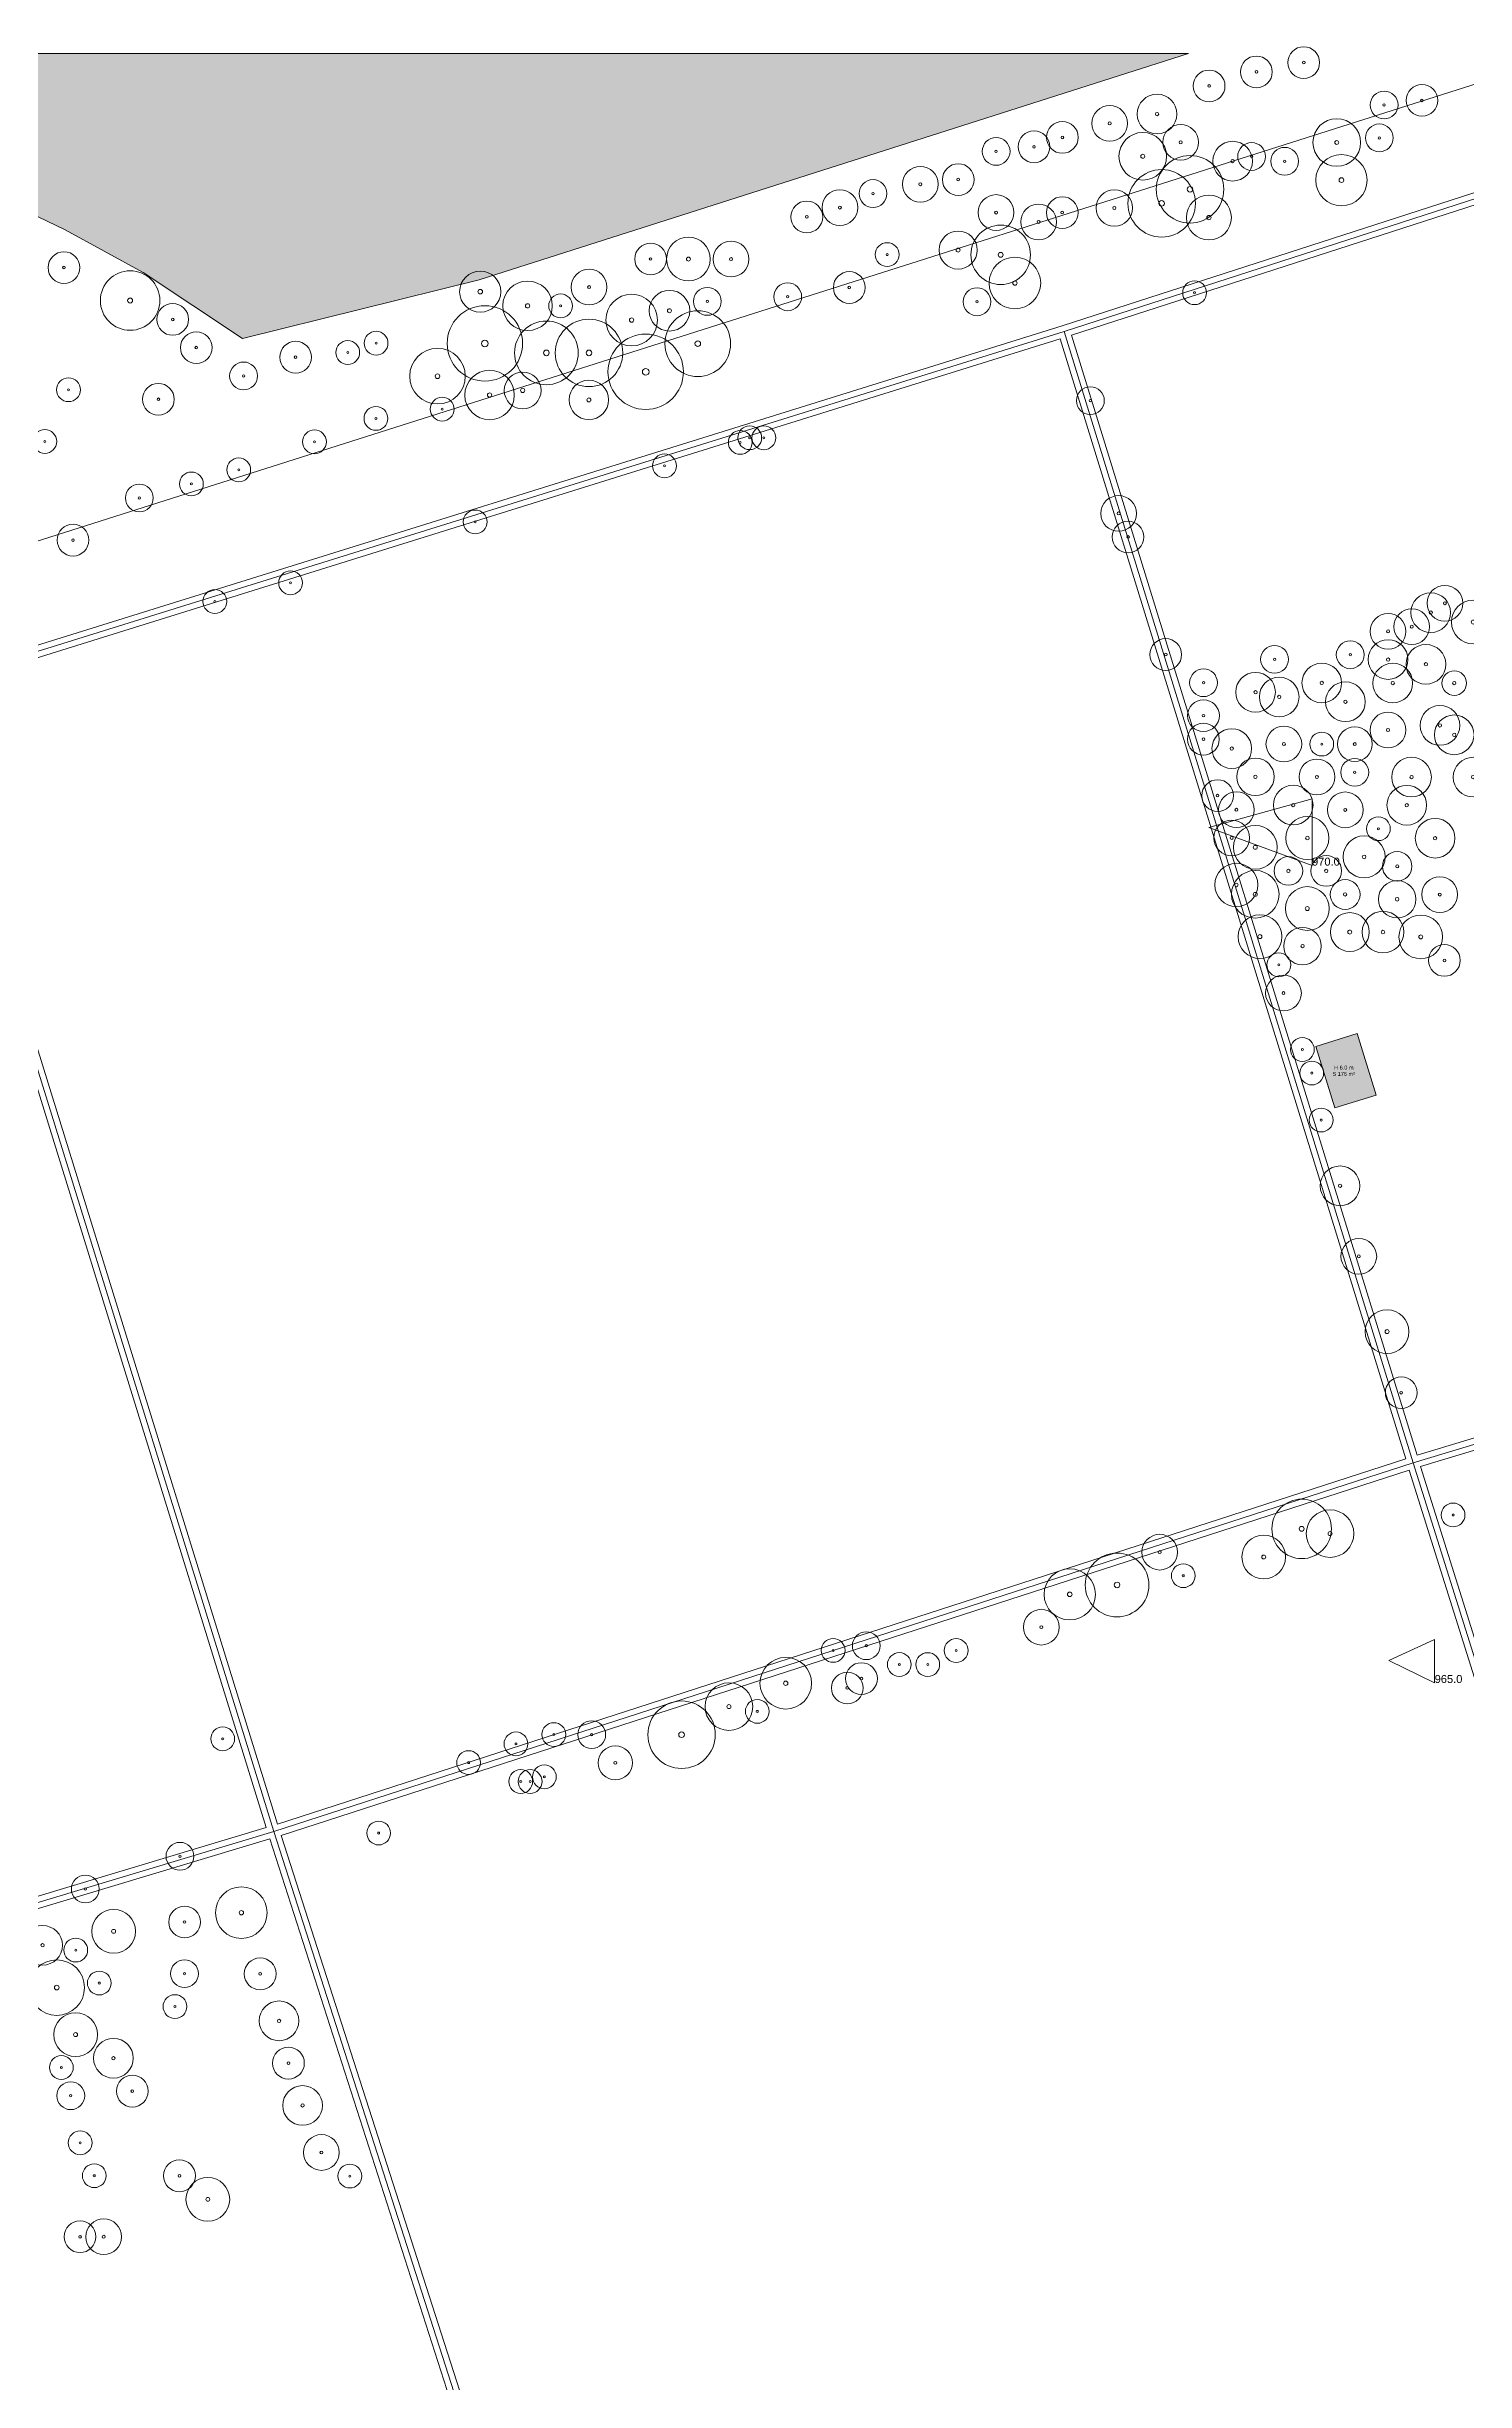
# Model space of a CAD drawing. Header units: metres. Extents: x 0 to 1612, y 0 to 1403.
# Drawn here: x 994 to 1351, y 815 to 1403 of the extents above; entities that cross this region are included whole.
import ezdxf

# ---------------------------------------------------------------- set-up
doc = ezdxf.new("R2010")
doc.units = ezdxf.units.M
doc.header["$MEASUREMENT"] = 0
for name, color, linetype, lineweight, true_color in [('TPX_BUILDING_AREAS_TEXT', 7, 'CONTINUOUS', 0, 0x000000), ('TPX_BUILDING_HEIGHTS_TEXT', 7, 'CONTINUOUS', 0, 0x000000), ('TPX_BUILDINGS', 7, 'CONTINUOUS', 0, 0x000000), ('TPX_BUILDINGS_HATCH', 7, 'CONTINUOUS', 0, 0xf0f0f0), ('TPX_CONTOUR_LINES_5M', 7, 'CONTINUOUS', 0, 0x969696), ('TPX_CONTOUR_LINES_5M_TEXT', 7, 'CONTINUOUS', 0, 0x000000), ('TPX_RAILWAYS_AXES', 7, 'CONTINUOUS', 0, 0x464646), ('TPX_ROADS_AXES', 7, 'CONTINUOUS', 0, 0x323232), ('TPX_ROADS_CONTOURS', 7, 'CONTINUOUS', 0, 0x646464), ('TPX_VEGETATION_GREEN_SPACES', 7, 'CONTINUOUS', 0, 0x58ba48), ('TPX_VEGETATION_GREEN_SPACES_HATCH', 7, 'CONTINUOUS', 0, 0x58ba48), ('TPX_VEGETATION_TREES_INDIVIDUAL', 7, 'CONTINUOUS', 0, 0x136734)]:
    doc.layers.add(name, color=color, linetype=linetype, lineweight=lineweight, true_color=true_color)
doc.styles.add('TPX_TEXTE', font='arial.ttf')

# ---------------------------------------------------------------- blocks, each defined once
blk = doc.blocks.new('TREETR005_CR047')
at = {"layer": 'TPX_VEGETATION_TREES_INDIVIDUAL'}
for radius in [4.71, 0.458]:
    blk.add_circle((0, 0, 0.04), radius, dxfattribs=at)
blk = doc.blocks.new('TREETR005_CR048')
at = {"layer": 'TPX_VEGETATION_TREES_INDIVIDUAL'}
for radius in [4.8, 0.5]:
    blk.add_circle((0, 0, 0.04), radius, dxfattribs=at)
blk = doc.blocks.new('TREETR005_CR065')
at = {"layer": 'TPX_VEGETATION_TREES_INDIVIDUAL'}
for radius in [6.5, 0.542]:
    blk.add_circle((0, 0, 0.04), radius, dxfattribs=at)
blk = doc.blocks.new('TREETR004_CR031')
at = {"layer": 'TPX_VEGETATION_TREES_INDIVIDUAL'}
for radius in [3.09, 0.417]:
    blk.add_circle((0, 0, 0.04), radius, dxfattribs=at)
blk = doc.blocks.new('TREETR007_CR083')
at = {"layer": 'TPX_VEGETATION_TREES_INDIVIDUAL'}
for radius in [8.28, 0.708]:
    blk.add_circle((0, 0, 0.04), radius, dxfattribs=at)
blk = doc.blocks.new('TREETR005_CR055')
at = {"layer": 'TPX_VEGETATION_TREES_INDIVIDUAL'}
for radius in [5.51, 0.5]:
    blk.add_circle((0, 0, 0.04), radius, dxfattribs=at)
blk = doc.blocks.new('TREETR005_CR054')
at = {"layer": 'TPX_VEGETATION_TREES_INDIVIDUAL'}
for radius in [5.44, 0.458]:
    blk.add_circle((0, 0, 0.04), radius, dxfattribs=at)
blk = doc.blocks.new('TREETR006_CR070')
at = {"layer": 'TPX_VEGETATION_TREES_INDIVIDUAL'}
for radius in [7, 0.583]:
    blk.add_circle((0, 0, 0.04), radius, dxfattribs=at)
blk = doc.blocks.new('TREETR008_CR095')
at = {"layer": 'TPX_VEGETATION_TREES_INDIVIDUAL'}
for radius in [9.5, 0.833]:
    blk.add_circle((0, 0, 0.04), radius, dxfattribs=at)
blk = doc.blocks.new('TREETR007_CR080')
at = {"layer": 'TPX_VEGETATION_TREES_INDIVIDUAL'}
for radius in [8.03, 0.708]:
    blk.add_circle((0, 0, 0.04), radius, dxfattribs=at)
blk = doc.blocks.new('TREETR004_CR050')
at = {"layer": 'TPX_VEGETATION_TREES_INDIVIDUAL'}
for radius in [5, 0.417]:
    blk.add_circle((0, 0, 0.04), radius, dxfattribs=at)
blk = doc.blocks.new('TREETR006_CR075')
at = {"layer": 'TPX_VEGETATION_TREES_INDIVIDUAL'}
for radius in [7.5, 0.625]:
    blk.add_circle((0, 0, 0.04), radius, dxfattribs=at)
blk = doc.blocks.new('TREETR003_CR035')
at = {"layer": 'TPX_VEGETATION_TREES_INDIVIDUAL'}
for radius in [3.5, 0.292]:
    blk.add_circle((0, 0, 0.04), radius, dxfattribs=at)
blk = doc.blocks.new('TREETR005_CR060')
at = {"layer": 'TPX_VEGETATION_TREES_INDIVIDUAL'}
for radius in [6, 0.5]:
    blk.add_circle((0, 0, 0.04), radius, dxfattribs=at)
blk = doc.blocks.new('TREETR005_CR051')
at = {"layer": 'TPX_VEGETATION_TREES_INDIVIDUAL'}
for radius in [5.12, 0.5]:
    blk.add_circle((0, 0, 0.04), radius, dxfattribs=at)
blk = doc.blocks.new('TREETR005_CR057')
at = {"layer": 'TPX_VEGETATION_TREES_INDIVIDUAL'}
for radius in [5.65, 0.542]:
    blk.add_circle((0, 0, 0.04), radius, dxfattribs=at)
blk = doc.blocks.new('TREETR004_CR039')
at = {"layer": 'TPX_VEGETATION_TREES_INDIVIDUAL'}
for radius in [3.87, 0.417]:
    blk.add_circle((0, 0, 0.04), radius, dxfattribs=at)
blk = doc.blocks.new('TREETR003_CR040')
at = {"layer": 'TPX_VEGETATION_TREES_INDIVIDUAL'}
for radius in [4, 0.333]:
    blk.add_circle((0, 0, 0.04), radius, dxfattribs=at)
blk = doc.blocks.new('TREETR005_CR052')
at = {"layer": 'TPX_VEGETATION_TREES_INDIVIDUAL'}
for radius in [5.24, 0.458]:
    blk.add_circle((0, 0, 0.04), radius, dxfattribs=at)
blk = doc.blocks.new('TREETR004_CR036')
at = {"layer": 'TPX_VEGETATION_TREES_INDIVIDUAL'}
for radius in [3.61, 0.417]:
    blk.add_circle((0, 0, 0.04), radius, dxfattribs=at)
blk = doc.blocks.new('TREETR005_CR062')
at = {"layer": 'TPX_VEGETATION_TREES_INDIVIDUAL'}
for radius in [6.24, 0.542]:
    blk.add_circle((0, 0, 0.04), radius, dxfattribs=at)
blk = doc.blocks.new('TREETR007_CR085')
at = {"layer": 'TPX_VEGETATION_TREES_INDIVIDUAL'}
for radius in [8.5, 0.708]:
    blk.add_circle((0, 0, 0.04), radius, dxfattribs=at)
blk = doc.blocks.new('TREETR005_CR049')
at = {"layer": 'TPX_VEGETATION_TREES_INDIVIDUAL'}
for radius in [4.89, 0.5]:
    blk.add_circle((0, 0, 0.04), radius, dxfattribs=at)
blk = doc.blocks.new('TREETR004_CR043')
at = {"layer": 'TPX_VEGETATION_TREES_INDIVIDUAL'}
for radius in [4.3, 0.375]:
    blk.add_circle((0, 0, 0.04), radius, dxfattribs=at)
blk = doc.blocks.new('TREETR004_CR038')
at = {"layer": 'TPX_VEGETATION_TREES_INDIVIDUAL'}
for radius in [3.75, 0.417]:
    blk.add_circle((0, 0, 0.04), radius, dxfattribs=at)
blk = doc.blocks.new('TREETR006_CR065')
at = {"layer": 'TPX_VEGETATION_TREES_INDIVIDUAL'}
for radius in [6.46, 0.583]:
    blk.add_circle((0, 0, 0.04), radius, dxfattribs=at)
blk = doc.blocks.new('TREETR005_CR053')
at = {"layer": 'TPX_VEGETATION_TREES_INDIVIDUAL'}
for radius in [5.29, 0.458]:
    blk.add_circle((0, 0, 0.04), radius, dxfattribs=at)
blk = doc.blocks.new('TREETR003_CR030')
at = {"layer": 'TPX_VEGETATION_TREES_INDIVIDUAL'}
for radius in [3, 0.25]:
    blk.add_circle((0, 0, 0.04), radius, dxfattribs=at)
blk = doc.blocks.new('TREETR004_CR046')
at = {"layer": 'TPX_VEGETATION_TREES_INDIVIDUAL'}
for radius in [4.59, 0.417]:
    blk.add_circle((0, 0, 0.04), radius, dxfattribs=at)
blk = doc.blocks.new('TREETR005_CR046')
at = {"layer": 'TPX_VEGETATION_TREES_INDIVIDUAL'}
for radius in [4.64, 0.542]:
    blk.add_circle((0, 0, 0.04), radius, dxfattribs=at)
blk = doc.blocks.new('TREETR004_CR037')
at = {"layer": 'TPX_VEGETATION_TREES_INDIVIDUAL'}
for radius in [3.71, 0.375]:
    blk.add_circle((0, 0, 0.04), radius, dxfattribs=at)
blk = doc.blocks.new('TREETR004_CR044')
at = {"layer": 'TPX_VEGETATION_TREES_INDIVIDUAL'}
for radius in [4.37, 0.375]:
    blk.add_circle((0, 0, 0.04), radius, dxfattribs=at)
blk = doc.blocks.new('TREETR004_CR047')
at = {"layer": 'TPX_VEGETATION_TREES_INDIVIDUAL'}
for radius in [4.72, 0.417]:
    blk.add_circle((0, 0, 0.04), radius, dxfattribs=at)
blk = doc.blocks.new('TREETR006_CR052')
at = {"layer": 'TPX_VEGETATION_TREES_INDIVIDUAL'}
for radius in [5.19, 0.583]:
    blk.add_circle((0, 0, 0.04), radius, dxfattribs=at)
blk = doc.blocks.new('TREETR004_CR045')
at = {"layer": 'TPX_VEGETATION_TREES_INDIVIDUAL'}
for radius in [4.5, 0.375]:
    blk.add_circle((0, 0, 0.04), radius, dxfattribs=at)
blk = doc.blocks.new('TREETR005_CR050')
at = {"layer": 'TPX_VEGETATION_TREES_INDIVIDUAL'}
for radius in [4.97, 0.5]:
    blk.add_circle((0, 0, 0.04), radius, dxfattribs=at)

msp = doc.modelspace()

# ---------------------------------------------------------------- hatches: boundary and pattern name
at = {"layer": 'TPX_BUILDINGS_HATCH'}
msp.add_hatch(color=256, dxfattribs=at).paths.add_polyline_path([(1324.06, 1154.1), (1313.66, 1150.88), (1318.44, 1135.4), (1328.83, 1138.6), (1324.06, 1154.1)])
at = {"layer": 'TPX_VEGETATION_GREEN_SPACES_HATCH'}
msp.add_hatch(color=256, dxfattribs=at).paths.add_polyline_path([(803.07, 1401), (803.07, 1233.83), (892.63, 1259.05), (860.94, 1390.81), (894.61, 1388.7), (932.44, 1383.61), (971.46, 1369.63), (998.56, 1356.57), (1018.21, 1345.89), (1043.22, 1329.27), (1102.84, 1343.99), (1281.58, 1401), (803.07, 1401)])

# ---------------------------------------------------------------- linework, layer by layer
at = {"layer": 'TPX_BUILDINGS', "elevation": 0.04}
msp.add_lwpolyline([(1324.06, 1154.1), (1313.66, 1150.88), (1318.44, 1135.4), (1328.83, 1138.6)], close=True, dxfattribs=at)
at = {"layer": 'TPX_CONTOUR_LINES_5M', "elevation": 0.05}
for points in [[(1312.7, 1213.29), (1286.66, 1206.07), (1312.7, 1196.43), (1312.7, 1213.29)], [(1343.59, 1001.43), (1332.08, 996.14), (1343.59, 990.51), (1343.59, 1001.43)]]:
    msp.add_lwpolyline(points, dxfattribs=at)
at = {"layer": 'TPX_RAILWAYS_AXES', "elevation": 0.03}
msp.add_lwpolyline([(803.07, 1218.32), (1378.05, 1401)], dxfattribs=at)
at = {"layer": 'TPX_ROADS_AXES', "elevation": 0.03}
for points in [[(1466.98, 1401), (1250.23, 1331.02)], [(1250.23, 1331.02), (961.8, 1241.16)], [(1523.44, 448.79), (1432.96, 744.66), (1338.18, 1046.01), (1250.23, 1331.02)], [(1241.72, 359.88), (1146.48, 656.38), (1051.1, 953.09), (961.8, 1241.16)], [(803.07, 878.47), (1051.1, 953.09), (1338.18, 1046.01), (1606.13, 1126.89)]]:
    msp.add_lwpolyline(points, dxfattribs=at)
at = {"layer": 'TPX_ROADS_CONTOURS', "elevation": 0.03}
for points in [[(1433.93, 746.56), (1340.06, 1045.01), (1606.13, 1125.32), (1606.13, 1128.28), (1605.69, 1128.32), (1339.17, 1047.88), (1252.1, 1330.05), (1467.44, 1399.57), (1468.32, 1400.32), (1468.37, 1401), (1462.1, 1401), (1249.78, 1332.45), (961.35, 1242.59)], [(960.81, 1239.28), (1049.22, 954.09), (803.07, 880.03)], [(803.5, 877.03), (1050.12, 951.23), (1144.59, 657.36), (862.59, 568.79)]]:
    msp.add_lwpolyline(points, dxfattribs=at)
for points in [[(963.68, 1240.17), (1249.24, 1329.14), (1336.31, 1046.98), (1052.08, 954.98)], [(1052.98, 952.12), (1337.2, 1044.12), (1431.07, 745.65), (1147.46, 658.25)]]:
    msp.add_lwpolyline(points, close=True, dxfattribs=at)
at = {"layer": 'TPX_VEGETATION_GREEN_SPACES', "elevation": 0}
msp.add_lwpolyline([(803.07, 1401), (803.07, 1233.83), (892.63, 1259.05), (860.94, 1390.81), (894.61, 1388.7), (932.44, 1383.61), (971.46, 1369.63), (998.56, 1356.57), (1018.21, 1345.89), (1043.22, 1329.27), (1102.84, 1343.99), (1281.58, 1401)], close=True, dxfattribs=at)

# ---------------------------------------------------------------- block references
at = {"layer": 'TPX_VEGETATION_TREES_INDIVIDUAL'}
for name, p in [('TREETR003_CR040', (1298.69, 1396.4, 0.04)), ('TREETR003_CR040', (1310.62, 1398.75, 0.04)), ('TREETR003_CR040', (1286.77, 1392.86, 0.04)), ('TREETR004_CR050', (1273.65, 1385.78, 0.04)), ('TREETR003_CR035', (1330.87, 1388.06, 0.04)), ('TREETR003_CR040', (1340.4, 1389.23, 0.04)), ('TREETR003_CR040', (1249.8, 1379.89, 0.04)), ('TREETR004_CR045', (1261.72, 1383.43, 0.04)), ('TREETR004_CR045', (1279.6, 1378.66, 0.04)), ('TREETR005_CR060', (1318.93, 1378.61, 0.04)), ('TREETR003_CR035', (1329.66, 1379.78, 0.04)), ('TREETR003_CR035', (1233.11, 1376.36, 0.04)), ('TREETR003_CR040', (1242.65, 1377.53, 0.04)), ('TREETR005_CR060', (1270.06, 1375.13, 0.04)), ('TREETR004_CR050', (1292.7, 1373.91, 0.04)), ('TREETR003_CR035', (1297.47, 1375.09, 0.04)), ('TREETR003_CR035', (1305.81, 1373.89, 0.04)), ('TREETR004_CR045', (1214.02, 1368.1, 0.04)), ('TREETR003_CR040', (1223.56, 1369.27, 0.04)), ('TREETR007_CR085', (1274.81, 1363.28, 0.04)), ('TREETR007_CR085', (1281.96, 1366.82, 0.04)), ('TREETR006_CR065', (1320.11, 1369.13, 0.04)), ('TREETR004_CR045', (1193.75, 1362.21, 0.04)), ('TREETR003_CR035', (1202.1, 1365.75, 0.04)), ('TREETR004_CR045', (1233.09, 1360.97, 0.04)), ('TREETR003_CR040', (1249.77, 1360.95, 0.04)), ('TREETR004_CR046', (1262.89, 1362.11, 0.04)), ('TREETR005_CR057', (1286.72, 1359.71, 0.04)), ('TREETR003_CR040', (1185.41, 1359.86, 0.04)), ('TREETR004_CR045', (1243.81, 1358.59, 0.04)), ('TREETR003_CR040', (1146.06, 1349.26, 0.04)), ('TREETR005_CR055', (1155.59, 1349.24, 0.04)), ('TREETR004_CR045', (1166.32, 1349.23, 0.04)), ('TREETR003_CR030', (1205.66, 1350.36, 0.04)), ('TREETR005_CR048', (1223.54, 1351.51, 0.04)), ('TREETR006_CR075', (1234.26, 1350.31, 0.04)), ('TREETR003_CR040', (998.25, 1347.1, 0.04)), ('TREETR005_CR065', (1237.83, 1343.2, 0.04)), ('TREETR006_CR075', (1014.92, 1338.79, 0.04)), ('TREETR006_CR052', (1103.13, 1341.03, 0.04)), ('TREETR005_CR062', (1115.05, 1337.46, 0.04)), ('TREETR004_CR045', (1130.55, 1342.18, 0.04)), ('TREETR005_CR051', (1150.8, 1336.23, 0.04)), ('TREETR003_CR035', (1160.34, 1338.58, 0.04)), ('TREETR003_CR035', (1180.61, 1339.74, 0.04)), ('TREETR003_CR040', (1196.11, 1342.08, 0.04)), ('TREETR003_CR035', (1228.29, 1338.48, 0.04)), ('TREETR003_CR030', (1283.12, 1340.77, 0.04)), ('TREETR003_CR040', (1025.65, 1334.04, 0.04)), ('TREETR008_CR095', (1104.31, 1328, 0.04)), ('TREETR003_CR030', (1123.39, 1337.45, 0.04)), ('TREETR005_CR065', (1141.27, 1333.87, 0.04)), ('TREETR007_CR083', (1157.94, 1327.93, 0.04)), ('TREETR003_CR040', (1031.59, 1326.93, 0.04)), ('TREETR003_CR030', (1076.89, 1328.04, 0.04)), ('TREETR007_CR080', (1119.8, 1325.61, 0.04)), ('TREETR007_CR085', (1130.53, 1325.6, 0.04)), ('TREETR008_CR095', (1144.82, 1320.84, 0.04)), ('TREETR003_CR040', (1056.62, 1324.52, 0.04)), ('TREETR003_CR030', (1069.74, 1325.69, 0.04)), ('TREETR006_CR070', (1092.37, 1319.73, 0.04)), ('TREETR003_CR030', (999.4, 1316.32, 0.04)), ('TREETR003_CR040', (1022.04, 1313.92, 0.04)), ('TREETR003_CR035', (1043.5, 1319.8, 0.04)), ('TREETR005_CR062', (1105.48, 1314.98, 0.04)), ('TREETR005_CR046', (1113.82, 1316.15, 0.04)), ('TREETR005_CR050', (1130.51, 1313.76, 0.04)), ('TREETR003_CR030', (1076.86, 1309.1, 0.04)), ('TREETR003_CR030', (1093.55, 1311.44, 0.04)), ('TREETR003_CR035', (1256.86, 1313.58, 0.04)), ('TREETR003_CR030', (993.42, 1303.3, 0.04)), ('TREETR003_CR030', (1061.36, 1303.2, 0.04)), ('TREETR003_CR030', (1168.64, 1303.05, 0.04)), ('TREETR003_CR030', (1171.02, 1304.23, 0.04)), ('TREETR003_CR030', (1174.6, 1304.22, 0.04)), ('TREETR003_CR030', (1149.56, 1297.16, 0.04)), ('TREETR003_CR030', (1030.35, 1292.59, 0.04)), ('TREETR003_CR030', (1042.28, 1296.13, 0.04)), ('TREETR003_CR035', (1017.24, 1289.06, 0.04)), ('TREETR004_CR045', (1263.97, 1285.15, 0.04)), ('TREETR003_CR040', (1000.53, 1278.43, 0.04)), ('TREETR003_CR030', (1101.86, 1283.02, 0.04)), ('TREETR003_CR040', (1266.34, 1279.23, 0.04)), ('TREETR003_CR030', (1055.35, 1267.69, 0.04)), ('TREETR003_CR030', (1036.27, 1262.98, 0.04)), ('TREETR004_CR050', (1342.6, 1260.17, 0.04)), ('TREETR004_CR045', (1346.18, 1262.54, 0.04)), ('TREETR004_CR045', (1331.87, 1255.45, 0.04)), ('TREETR004_CR045', (1337.83, 1256.63, 0.04)), ('TREETR005_CR055', (1353.32, 1257.79, 0.04)), ('TREETR003_CR040', (1275.84, 1249.61, 0.04)), ('TREETR003_CR035', (1322.32, 1249.55, 0.04)), ('TREETR004_CR050', (1331.86, 1248.35, 0.04)), ('TREETR003_CR035', (1303.25, 1248.39, 0.04)), ('TREETR004_CR050', (1315.16, 1242.45, 0.04)), ('TREETR004_CR050', (1333.04, 1242.43, 0.04)), ('TREETR004_CR050', (1341.39, 1247.15, 0.04)), ('TREETR003_CR035', (1285.36, 1242.5, 0.04)), ('TREETR004_CR050', (1298.47, 1240.11, 0.04)), ('TREETR004_CR050', (1304.43, 1238.92, 0.04)), ('TREETR004_CR050', (1321.11, 1237.71, 0.04)), ('TREETR004_CR031', (1348.53, 1242.4, 0.04)), ('TREETR003_CR040', (1285.35, 1234.21, 0.04)), ('TREETR004_CR050', (1344.94, 1231.75, 0.04)), ('TREETR003_CR040', (1285.34, 1228.29, 0.04)), ('TREETR004_CR050', (1292.49, 1225.91, 0.04)), ('TREETR004_CR045', (1305.6, 1227.07, 0.04)), ('TREETR003_CR030', (1315.14, 1227.06, 0.04)), ('TREETR004_CR044', (1323.48, 1227.05, 0.04)), ('TREETR004_CR045', (1331.83, 1230.59, 0.04)), ('TREETR004_CR050', (1348.52, 1229.38, 0.04)), ('TREETR004_CR047', (1298.44, 1218.8, 0.04)), ('TREETR003_CR035', (1323.47, 1219.94, 0.04)), ('TREETR004_CR050', (1337.77, 1218.74, 0.04)), ('TREETR004_CR050', (1353.27, 1218.72, 0.04)), ('TREETR003_CR040', (1288.9, 1214.07, 0.04)), ('TREETR004_CR045', (1313.93, 1218.77, 0.04)), ('TREETR004_CR045', (1293.66, 1210.51, 0.04)), ('TREETR004_CR050', (1307.96, 1211.68, 0.04)), ('TREETR004_CR045', (1321.07, 1210.48, 0.04)), ('TREETR004_CR050', (1336.57, 1211.64, 0.04)), ('TREETR004_CR045', (1292.46, 1203.41, 0.04)), ('TREETR005_CR055', (1298.41, 1201.04, 0.04)), ('TREETR005_CR054', (1311.53, 1203.38, 0.04)), ('TREETR003_CR030', (1329.41, 1205.73, 0.04)), ('TREETR004_CR050', (1343.71, 1203.34, 0.04)), ('TREETR005_CR053', (1325.82, 1198.63, 0.04)), ('TREETR004_CR037', (1334.16, 1196.25, 0.04)), ('TREETR005_CR054', (1293.63, 1191.57, 0.04)), ('TREETR005_CR060', (1298.4, 1189.2, 0.04)), ('TREETR004_CR036', (1306.75, 1195.1, 0.04)), ('TREETR004_CR039', (1316.28, 1195.09, 0.04)), ('TREETR005_CR055', (1311.5, 1185.62, 0.04)), ('TREETR004_CR038', (1321.04, 1189.16, 0.04)), ('TREETR005_CR047', (1334.15, 1187.96, 0.04)), ('TREETR004_CR045', (1344.88, 1189.13, 0.04)), ('TREETR005_CR055', (1299.57, 1178.54, 0.04)), ('TREETR005_CR049', (1322.22, 1179.69, 0.04)), ('TREETR005_CR052', (1330.57, 1179.68, 0.04)), ('TREETR005_CR055', (1340.1, 1178.48, 0.04)), ('TREETR004_CR047', (1310.3, 1176.15, 0.04)), ('TREETR003_CR040', (1346.05, 1172.55, 0.04)), ('TREETR003_CR030', (1304.33, 1171.43, 0.04)), ('TREETR004_CR045', (1305.51, 1164.32, 0.04)), ('TREETR003_CR030', (1310.26, 1150.11, 0.04)), ('TREETR003_CR030', (1312.63, 1144.18, 0.04)), ('TREETR003_CR030', (1315, 1132.34, 0.04)), ('TREETR004_CR050', (1319.75, 1115.76, 0.04)), ('TREETR004_CR045', (1324.49, 1097.99, 0.04)), ('TREETR005_CR055', (1331.61, 1079.03, 0.04)), ('TREETR003_CR040', (1335.17, 1063.64, 0.04)), ('TREETR006_CR075', (1310.09, 1029.34, 0.04)), ('TREETR003_CR030', (1348.23, 1032.83, 0.04)), ('TREETR005_CR060', (1317.24, 1028.14, 0.04)), ('TREETR004_CR045', (1274.32, 1023.47, 0.04)), ('TREETR005_CR055', (1300.54, 1022.25, 0.04)), ('TREETR006_CR065', (1251.66, 1012.84, 0.04)), ('TREETR007_CR080', (1263.58, 1015.2, 0.04)), ('TREETR003_CR030', (1280.27, 1017.54, 0.04)), ('TREETR004_CR045', (1244.49, 1004.57, 0.04)), ('TREETR003_CR030', (1192.04, 998.72, 0.04)), ('TREETR003_CR035', (1200.38, 999.89, 0.04)), ('TREETR003_CR030', (1223.03, 998.68, 0.04)), ('TREETR005_CR065', (1180.11, 990.45, 0.04)), ('TREETR003_CR040', (1199.18, 991.61, 0.04)), ('TREETR003_CR030', (1208.72, 995.15, 0.04)), ('TREETR003_CR030', (1215.87, 995.14, 0.04)), ('TREETR005_CR060', (1165.79, 984.55, 0.04)), ('TREETR003_CR040', (1195.6, 989.25, 0.04)), ('TREETR007_CR085', (1153.86, 977.47, 0.04)), ('TREETR003_CR030', (1172.94, 983.36, 0.04)), ('TREETR003_CR030', (1038.24, 976.45, 0.04)), ('TREETR003_CR030', (1112.14, 975.16, 0.04)), ('TREETR003_CR030', (1121.68, 977.51, 0.04)), ('TREETR003_CR035', (1131.22, 977.5, 0.04)), ('TREETR003_CR030', (1100.21, 970.44, 0.04)), ('TREETR004_CR043', (1137.17, 970.39, 0.04)), ('TREETR003_CR030', (1113.32, 965.68, 0.04)), ('TREETR003_CR030', (1115.7, 965.68, 0.04)), ('TREETR003_CR030', (1119.28, 966.86, 0.04)), ('TREETR003_CR030', (1077.54, 952.71, 0.04)), ('TREETR003_CR035', (1027.47, 946.86, 0.04)), ('TREETR003_CR035', (1003.62, 938.61, 0.04)), ('TREETR005_CR065', (1042.95, 932.63, 0.04)), ('TREETR004_CR050', (992.87, 924.42, 0.04)), ('TREETR005_CR055', (1010.76, 927.94, 0.04)), ('TREETR003_CR040', (1028.64, 930.29, 0.04)), ('TREETR003_CR030', (1001.21, 923.22, 0.04)), ('TREETR006_CR070', (996.43, 913.76, 0.04)), ('TREETR003_CR030', (1007.16, 914.92, 0.04)), ('TREETR003_CR035', (1028.62, 917.26, 0.04)), ('TREETR003_CR040', (1047.69, 917.23, 0.04)), ('TREETR003_CR030', (1026.22, 908.98, 0.04)), ('TREETR005_CR055', (1001.18, 901.91, 0.04)), ('TREETR004_CR050', (1052.44, 905.39, 0.04)), ('TREETR004_CR050', (1010.71, 895.97, 0.04)), ('TREETR003_CR030', (997.59, 893.63, 0.04)), ('TREETR003_CR040', (1054.81, 894.73, 0.04)), ('TREETR003_CR035', (999.97, 886.52, 0.04)), ('TREETR003_CR040', (1015.47, 887.68, 0.04)), ('TREETR004_CR050', (1058.37, 884.07, 0.04)), ('TREETR003_CR030', (1002.34, 874.67, 0.04)), ('TREETR004_CR045', (1063.12, 872.22, 0.04)), ('TREETR003_CR030', (1005.9, 866.38, 0.04)), ('TREETR003_CR040', (1027.35, 866.35, 0.04)), ('TREETR005_CR055', (1034.5, 860.42, 0.04)), ('TREETR003_CR030', (1070.27, 866.29, 0.04)), ('TREETR003_CR040', (1002.3, 850.99, 0.04)), ('TREETR004_CR045', (1008.26, 850.99, 0.04))]:
    msp.add_blockref(name, p, dxfattribs=at)

# ---------------------------------------------------------------- texts
at = {"layer": 'TPX_BUILDING_AREAS_TEXT', "style": 'TPX_TEXTE'}
msp.add_text('S 176 m²', height=1, dxfattribs=at).set_placement((1317.85, 1143.45, 0.05))
at = {"layer": 'TPX_BUILDING_HEIGHTS_TEXT', "style": 'TPX_TEXTE'}
msp.add_text('H 6.0 m', height=1, dxfattribs=at).set_placement((1318.27, 1145.05, 0.05))
at = {"layer": 'TPX_CONTOUR_LINES_5M_TEXT', "style": 'TPX_TEXTE'}
for s, p in [('970.0', (1312.7, 1196.43, 0.05)), ('965.0', (1343.59, 990.51, 0.05))]:
    msp.add_text(s, height=2, dxfattribs=at).set_placement(p)

doc.saveas('drawing.dxf')
